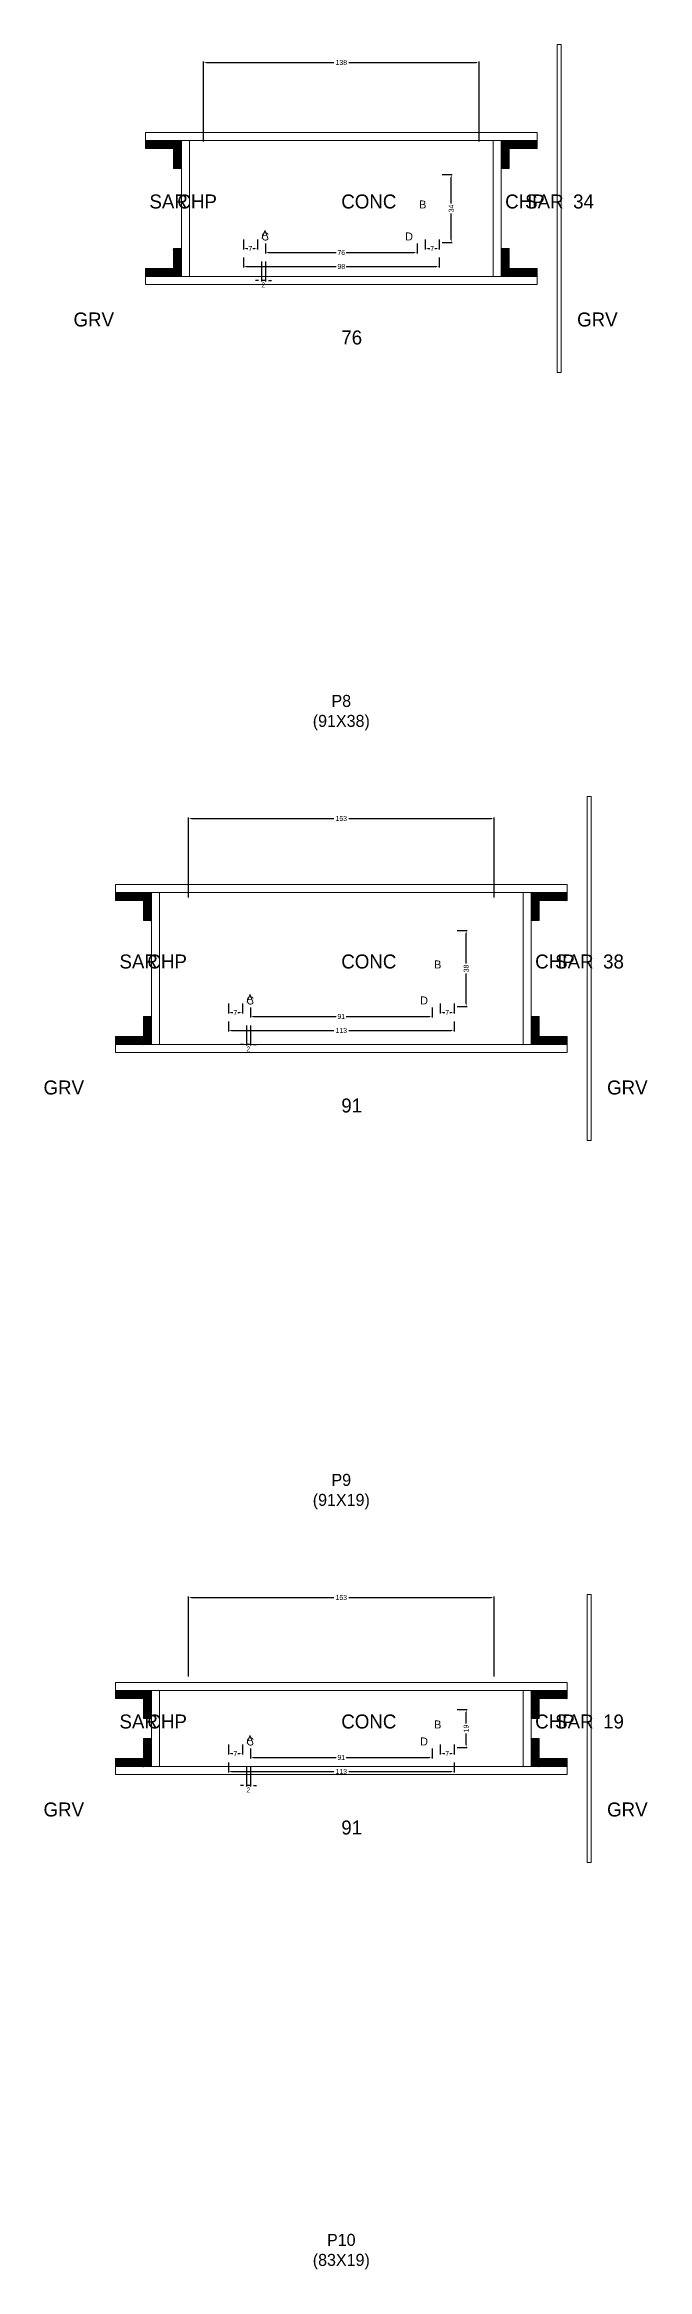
# Model space of a CAD drawing. Header units: centimetres. Extents: x -10500 to 4102, y -9886 to 295.
# Drawn here: x -149 to 153, y -3170 to -2058 of the extents above; entities that cross this region are included whole.
import ezdxf

# ---------------------------------------------------------------- set-up
doc = ezdxf.new("R2010")
doc.units = ezdxf.units.CM
for name, color, linetype in [('COTA', 241, 'Continuous'), ('Hachura', 251, 'Continuous'), ('NOMENCLATURA', 7, 'Continuous'), ('SARRAFO', 251, 'Continuous'), ('Texto Seção', 7, 'Continuous')]:
    doc.layers.add(name, color=color, linetype=linetype)
doc.dimstyles.new('cotax2', dxfattribs={"dimtxt": 2.5, "dimasz": 1.5, "dimexe": 0.5, "dimexo": 0.5, "dimgap": 0.5, "dimtad": 1, "dimcen": 2.5, "dimazin": 3, "dimtfac": 1, "dimtmove": 0, "dimatfit": 3})

# ---------------------------------------------------------------- blocks, each defined once
blk = doc.blocks.new('_CLOSEDFILLED')
at = {"color": 0, "linetype": 'BYBLOCK'}
blk.add_solid([(-1, 0.16), (0, 0), (-1, -0.16)], dxfattribs=at)
blk = doc.blocks.new('*D170')
for p, q in [((-49, -2164.5), (-49, -2169.5)), ((-47.5, -2169), (-2.5, -2169)), ((2.5, -2169), (47.5, -2169)), ((49, -2164.5), (49, -2169.5))]:
    blk.add_line(p, q)
at = {"layer": 'Defpoints'}
for p in [(-49, -2164), (-49, -2169), (49, -2164)]:
    blk.add_point(p, dxfattribs=at)
at = {"layer": 'COTA', "xscale": 1.5, "yscale": 1.5, "rotation": 180}
blk.add_blockref('_CLOSEDFILLED', (-49, -2169), dxfattribs=at)
at = {"layer": 'COTA', "xscale": 1.5, "yscale": 1.5}
blk.add_blockref('_CLOSEDFILLED', (49, -2169), dxfattribs=at)
at = {"layer": 'COTA', "insert": (0, -2169), "char_height": 2.5, "attachment_point": 5}
blk.add_mtext('98', dxfattribs=at)
blk = doc.blocks.new('*D171')
for p, q in [((-38, -2157.5), (-38, -2162.5)), ((38, -2157.5), (38, -2162.5)), ((-36.5, -2162), (-2.5, -2162)), ((2.5, -2162), (36.5, -2162))]:
    blk.add_line(p, q)
at = {"layer": 'Defpoints'}
for p in [(-38, -2157), (38, -2157), (-38, -2162)]:
    blk.add_point(p, dxfattribs=at)
at = {"layer": 'COTA', "xscale": 1.5, "yscale": 1.5, "rotation": 180}
blk.add_blockref('_CLOSEDFILLED', (-38, -2162), dxfattribs=at)
at = {"layer": 'COTA', "xscale": 1.5, "yscale": 1.5}
blk.add_blockref('_CLOSEDFILLED', (38, -2162), dxfattribs=at)
at = {"layer": 'COTA', "insert": (0, -2162), "char_height": 2.5, "attachment_point": 5}
blk.add_mtext('76', dxfattribs=at)
blk = doc.blocks.new('*D172')
for p, q in [((50.5, -2123), (55.5, -2123)), ((55, -2137.5), (55, -2124.5)), ((55, -2155.5), (55, -2142.5)), ((50.5, -2157), (55.5, -2157))]:
    blk.add_line(p, q)
at = {"layer": 'Defpoints'}
for p in [(50, -2123), (50, -2157), (55, -2157)]:
    blk.add_point(p, dxfattribs=at)
at = {"layer": 'COTA', "xscale": 1.5, "yscale": 1.5}
for p, rotation in [((55, -2123), 90), ((55, -2157), 270)]:
    blk.add_blockref('_CLOSEDFILLED', p, dxfattribs=dict(at, rotation=rotation))
at = {"layer": 'COTA', "insert": (55, -2140), "char_height": 2.5, "attachment_point": 5, "rotation": 90}
blk.add_mtext('34', dxfattribs=at)
blk = doc.blocks.new('*D173')
for p, q in [((-49, -2155.5), (-49, -2160.5)), ((-42, -2155.5), (-42, -2160.5)), ((-47.5, -2160), (-46.75, -2160)), ((-44.25, -2160), (-43.5, -2160))]:
    blk.add_line(p, q)
at = {"layer": 'Defpoints'}
for p in [(-49, -2155), (-42, -2155), (-49, -2160)]:
    blk.add_point(p, dxfattribs=at)
at = {"layer": 'COTA', "xscale": 1.5, "yscale": 1.5, "rotation": 180}
blk.add_blockref('_CLOSEDFILLED', (-49, -2160), dxfattribs=at)
at = {"layer": 'COTA', "xscale": 1.5, "yscale": 1.5}
blk.add_blockref('_CLOSEDFILLED', (-42, -2160), dxfattribs=at)
at = {"layer": 'COTA', "insert": (-45.5, -2160), "char_height": 2.5, "attachment_point": 5}
blk.add_mtext('7', dxfattribs=at)
blk = doc.blocks.new('*D174')
for p, q in [((42, -2155.5), (42, -2160.5)), ((49, -2155.5), (49, -2160.5)), ((43.5, -2160), (44.25, -2160)), ((46.75, -2160), (47.5, -2160))]:
    blk.add_line(p, q)
at = {"layer": 'Defpoints'}
for p in [(42, -2155), (49, -2155), (42, -2160)]:
    blk.add_point(p, dxfattribs=at)
at = {"layer": 'COTA', "xscale": 1.5, "yscale": 1.5, "rotation": 180}
blk.add_blockref('_CLOSEDFILLED', (42, -2160), dxfattribs=at)
at = {"layer": 'COTA', "xscale": 1.5, "yscale": 1.5}
blk.add_blockref('_CLOSEDFILLED', (49, -2160), dxfattribs=at)
at = {"layer": 'COTA', "insert": (45.5, -2160), "char_height": 2.5, "attachment_point": 5}
blk.add_mtext('7', dxfattribs=at)
blk = doc.blocks.new('*D175')
for p, q in [((-69, -2106.5), (-69, -2066.5)), ((-67.5, -2067), (-3.75, -2067)), ((3.75, -2067), (67.5, -2067)), ((69, -2106.5), (69, -2066.5))]:
    blk.add_line(p, q)
at = {"layer": 'Defpoints'}
for p in [(-69, -2067), (-69, -2107), (69, -2107)]:
    blk.add_point(p, dxfattribs=at)
at = {"layer": 'COTA', "xscale": 1.5, "yscale": 1.5, "rotation": 180}
blk.add_blockref('_CLOSEDFILLED', (-69, -2067), dxfattribs=at)
at = {"layer": 'COTA', "xscale": 1.5, "yscale": 1.5}
blk.add_blockref('_CLOSEDFILLED', (69, -2067), dxfattribs=at)
at = {"layer": 'COTA', "insert": (0, -2067), "char_height": 2.5, "attachment_point": 5}
blk.add_mtext('138', dxfattribs=at)
blk = doc.blocks.new('*D196')
for p, q in [((-56.5, -2546.5), (-56.5, -2551.5)), ((56.5, -2546.5), (56.5, -2551.5)), ((-55, -2551), (-3.75, -2551)), ((3.75, -2551), (55, -2551))]:
    blk.add_line(p, q)
at = {"layer": 'Defpoints'}
for p in [(-56.5, -2546), (56.5, -2546), (-56.5, -2551)]:
    blk.add_point(p, dxfattribs=at)
at = {"layer": 'COTA', "xscale": 1.5, "yscale": 1.5, "rotation": 180}
blk.add_blockref('_CLOSEDFILLED', (-56.5, -2551), dxfattribs=at)
at = {"layer": 'COTA', "xscale": 1.5, "yscale": 1.5}
blk.add_blockref('_CLOSEDFILLED', (56.5, -2551), dxfattribs=at)
at = {"layer": 'COTA', "insert": (0, -2551), "char_height": 2.5, "attachment_point": 5}
blk.add_mtext('113', dxfattribs=at)
blk = doc.blocks.new('*D197')
for p, q in [((-45.5, -2539.5), (-45.5, -2544.5)), ((-44, -2544), (-2.5, -2544)), ((2.5, -2544), (44, -2544)), ((45.5, -2539.5), (45.5, -2544.5))]:
    blk.add_line(p, q)
at = {"layer": 'Defpoints'}
for p in [(-45.5, -2539), (-45.5, -2544), (45.5, -2539)]:
    blk.add_point(p, dxfattribs=at)
at = {"layer": 'COTA', "xscale": 1.5, "yscale": 1.5, "rotation": 180}
blk.add_blockref('_CLOSEDFILLED', (-45.5, -2544), dxfattribs=at)
at = {"layer": 'COTA', "xscale": 1.5, "yscale": 1.5}
blk.add_blockref('_CLOSEDFILLED', (45.5, -2544), dxfattribs=at)
at = {"layer": 'COTA', "insert": (0, -2544), "char_height": 2.5, "attachment_point": 5}
blk.add_mtext('91', dxfattribs=at)
blk = doc.blocks.new('*D198')
for p, q in [((58, -2501), (63, -2501)), ((62.5, -2517.5), (62.5, -2502.5)), ((62.5, -2537.5), (62.5, -2522.5)), ((58, -2539), (63, -2539))]:
    blk.add_line(p, q)
at = {"layer": 'Defpoints'}
for p in [(57.5, -2501), (57.5, -2539), (62.5, -2539)]:
    blk.add_point(p, dxfattribs=at)
at = {"layer": 'COTA', "xscale": 1.5, "yscale": 1.5}
for p, rotation in [((62.5, -2501), 90), ((62.5, -2539), 270)]:
    blk.add_blockref('_CLOSEDFILLED', p, dxfattribs=dict(at, rotation=rotation))
at = {"layer": 'COTA', "insert": (62.5, -2520), "char_height": 2.5, "attachment_point": 5, "rotation": 90}
blk.add_mtext('38', dxfattribs=at)
blk = doc.blocks.new('*D199')
for p, q in [((-56.5, -2537.5), (-56.5, -2542.5)), ((-55, -2542), (-54.25, -2542)), ((-51.75, -2542), (-51, -2542)), ((-49.5, -2537.5), (-49.5, -2542.5))]:
    blk.add_line(p, q)
at = {"layer": 'Defpoints'}
for p in [(-56.5, -2537), (-56.5, -2542), (-49.5, -2537)]:
    blk.add_point(p, dxfattribs=at)
at = {"layer": 'COTA', "xscale": 1.5, "yscale": 1.5, "rotation": 180}
blk.add_blockref('_CLOSEDFILLED', (-56.5, -2542), dxfattribs=at)
at = {"layer": 'COTA', "xscale": 1.5, "yscale": 1.5}
blk.add_blockref('_CLOSEDFILLED', (-49.5, -2542), dxfattribs=at)
at = {"layer": 'COTA', "insert": (-53, -2542), "char_height": 2.5, "attachment_point": 5}
blk.add_mtext('7', dxfattribs=at)
blk = doc.blocks.new('*D200')
for p, q in [((49.5, -2537.5), (49.5, -2542.5)), ((51, -2542), (51.75, -2542)), ((54.25, -2542), (55, -2542)), ((56.5, -2537.5), (56.5, -2542.5))]:
    blk.add_line(p, q)
at = {"layer": 'Defpoints'}
for p in [(49.5, -2537), (49.5, -2542), (56.5, -2537)]:
    blk.add_point(p, dxfattribs=at)
at = {"layer": 'COTA', "xscale": 1.5, "yscale": 1.5, "rotation": 180}
blk.add_blockref('_CLOSEDFILLED', (49.5, -2542), dxfattribs=at)
at = {"layer": 'COTA', "xscale": 1.5, "yscale": 1.5}
blk.add_blockref('_CLOSEDFILLED', (56.5, -2542), dxfattribs=at)
at = {"layer": 'COTA', "insert": (53, -2542), "char_height": 2.5, "attachment_point": 5}
blk.add_mtext('7', dxfattribs=at)
blk = doc.blocks.new('*D201')
for p, q in [((-76.5, -2484.5), (-76.5, -2444.5)), ((-75, -2445), (-3.75, -2445)), ((3.75, -2445), (75, -2445)), ((76.5, -2484.5), (76.5, -2444.5))]:
    blk.add_line(p, q)
at = {"layer": 'Defpoints'}
for p in [(-76.5, -2445), (-76.5, -2485), (76.5, -2485)]:
    blk.add_point(p, dxfattribs=at)
at = {"layer": 'COTA', "xscale": 1.5, "yscale": 1.5, "rotation": 180}
blk.add_blockref('_CLOSEDFILLED', (-76.5, -2445), dxfattribs=at)
at = {"layer": 'COTA', "xscale": 1.5, "yscale": 1.5}
blk.add_blockref('_CLOSEDFILLED', (76.5, -2445), dxfattribs=at)
at = {"layer": 'COTA', "insert": (0, -2445), "char_height": 2.5, "attachment_point": 5}
blk.add_mtext('153', dxfattribs=at)
blk = doc.blocks.new('*D222')
for p, q in [((-56.5, -2917), (-56.5, -2922)), ((-55, -2921.5), (-3.75, -2921.5)), ((3.75, -2921.5), (55, -2921.5)), ((56.5, -2917), (56.5, -2922))]:
    blk.add_line(p, q)
at = {"layer": 'Defpoints'}
for p in [(-56.5, -2916.5), (-56.5, -2921.5), (56.5, -2916.5)]:
    blk.add_point(p, dxfattribs=at)
at = {"layer": 'COTA', "xscale": 1.5, "yscale": 1.5, "rotation": 180}
blk.add_blockref('_CLOSEDFILLED', (-56.5, -2921.5), dxfattribs=at)
at = {"layer": 'COTA', "xscale": 1.5, "yscale": 1.5}
blk.add_blockref('_CLOSEDFILLED', (56.5, -2921.5), dxfattribs=at)
at = {"layer": 'COTA', "insert": (0, -2921.5), "char_height": 2.5, "attachment_point": 5}
blk.add_mtext('113', dxfattribs=at)
blk = doc.blocks.new('*D223')
for p, q in [((-45.5, -2910), (-45.5, -2915)), ((-44, -2914.5), (-2.5, -2914.5)), ((2.5, -2914.5), (44, -2914.5)), ((45.5, -2910), (45.5, -2915))]:
    blk.add_line(p, q)
at = {"layer": 'Defpoints'}
for p in [(-45.5, -2909.5), (-45.5, -2914.5), (45.5, -2909.5)]:
    blk.add_point(p, dxfattribs=at)
at = {"layer": 'COTA', "xscale": 1.5, "yscale": 1.5, "rotation": 180}
blk.add_blockref('_CLOSEDFILLED', (-45.5, -2914.5), dxfattribs=at)
at = {"layer": 'COTA', "xscale": 1.5, "yscale": 1.5}
blk.add_blockref('_CLOSEDFILLED', (45.5, -2914.5), dxfattribs=at)
at = {"layer": 'COTA', "insert": (0, -2914.5), "char_height": 2.5, "attachment_point": 5}
blk.add_mtext('91', dxfattribs=at)
blk = doc.blocks.new('*D224')
for p, q in [((58, -2890.5), (63, -2890.5)), ((62.5, -2897.5), (62.5, -2892)), ((62.5, -2908), (62.5, -2902.5)), ((58, -2909.5), (63, -2909.5))]:
    blk.add_line(p, q)
at = {"layer": 'Defpoints'}
for p in [(57.5, -2890.5), (57.5, -2909.5), (62.5, -2909.5)]:
    blk.add_point(p, dxfattribs=at)
at = {"layer": 'COTA', "xscale": 1.5, "yscale": 1.5}
for p, rotation in [((62.5, -2890.5), 90), ((62.5, -2909.5), 270)]:
    blk.add_blockref('_CLOSEDFILLED', p, dxfattribs=dict(at, rotation=rotation))
at = {"layer": 'COTA', "insert": (62.5, -2900), "char_height": 2.5, "attachment_point": 5, "rotation": 90}
blk.add_mtext('19', dxfattribs=at)
blk = doc.blocks.new('*D225')
for p, q in [((-56.5, -2908), (-56.5, -2913)), ((-55, -2912.5), (-54.25, -2912.5)), ((-51.75, -2912.5), (-51, -2912.5)), ((-49.5, -2908), (-49.5, -2913))]:
    blk.add_line(p, q)
at = {"layer": 'Defpoints'}
for p in [(-56.5, -2907.5), (-56.5, -2912.5), (-49.5, -2907.5)]:
    blk.add_point(p, dxfattribs=at)
at = {"layer": 'COTA', "xscale": 1.5, "yscale": 1.5, "rotation": 180}
blk.add_blockref('_CLOSEDFILLED', (-56.5, -2912.5), dxfattribs=at)
at = {"layer": 'COTA', "xscale": 1.5, "yscale": 1.5}
blk.add_blockref('_CLOSEDFILLED', (-49.5, -2912.5), dxfattribs=at)
at = {"layer": 'COTA', "insert": (-53, -2912.5), "char_height": 2.5, "attachment_point": 5}
blk.add_mtext('7', dxfattribs=at)
blk = doc.blocks.new('*D226')
for p, q in [((49.5, -2908), (49.5, -2913)), ((51, -2912.5), (51.75, -2912.5)), ((54.25, -2912.5), (55, -2912.5)), ((56.5, -2908), (56.5, -2913))]:
    blk.add_line(p, q)
at = {"layer": 'Defpoints'}
for p in [(49.5, -2907.5), (49.5, -2912.5), (56.5, -2907.5)]:
    blk.add_point(p, dxfattribs=at)
at = {"layer": 'COTA', "xscale": 1.5, "yscale": 1.5, "rotation": 180}
blk.add_blockref('_CLOSEDFILLED', (49.5, -2912.5), dxfattribs=at)
at = {"layer": 'COTA', "xscale": 1.5, "yscale": 1.5}
blk.add_blockref('_CLOSEDFILLED', (56.5, -2912.5), dxfattribs=at)
at = {"layer": 'COTA', "insert": (53, -2912.5), "char_height": 2.5, "attachment_point": 5}
blk.add_mtext('7', dxfattribs=at)
blk = doc.blocks.new('*D227')
for p, q in [((-76.5, -2874), (-76.5, -2834)), ((-75, -2834.5), (-3.75, -2834.5)), ((3.75, -2834.5), (75, -2834.5)), ((76.5, -2874), (76.5, -2834))]:
    blk.add_line(p, q)
at = {"layer": 'Defpoints'}
for p in [(-76.5, -2834.5), (-76.5, -2874.5), (76.5, -2874.5)]:
    blk.add_point(p, dxfattribs=at)
at = {"layer": 'COTA', "xscale": 1.5, "yscale": 1.5, "rotation": 180}
blk.add_blockref('_CLOSEDFILLED', (-76.5, -2834.5), dxfattribs=at)
at = {"layer": 'COTA', "xscale": 1.5, "yscale": 1.5}
blk.add_blockref('_CLOSEDFILLED', (76.5, -2834.5), dxfattribs=at)
at = {"layer": 'COTA', "insert": (0, -2834.5), "char_height": 2.5, "attachment_point": 5}
blk.add_mtext('153', dxfattribs=at)

msp = doc.modelspace()

# ---------------------------------------------------------------- hatches: boundary and pattern name
at = {"layer": 'SARRAFO'}
h = msp.add_hatch(dxfattribs=at)
h.set_pattern_fill('SOLID', scale=2)
h.paths.add_polyline_path([(-98, -2110), (-84, -2110), (-84, -2106), (-98, -2106)])
h = msp.add_hatch(dxfattribs=at)
h.set_pattern_fill('SOLID', scale=2)
h.paths.add_polyline_path([(-84, -2120), (-80, -2120), (-80, -2106), (-84, -2106)])
h = msp.add_hatch(dxfattribs=at)
h.set_pattern_fill('SOLID', scale=2)
h.paths.add_polyline_path([(80, -2120), (84, -2120), (84, -2106), (80, -2106)])
h = msp.add_hatch(dxfattribs=at)
h.set_pattern_fill('SOLID', scale=2)
h.paths.add_polyline_path([(84, -2110), (98, -2110), (98, -2106), (84, -2106)])
h = msp.add_hatch(dxfattribs=at)
h.set_pattern_fill('SOLID', scale=2)
h.paths.add_polyline_path([(-84, -2174), (-80, -2174), (-80, -2160), (-84, -2160)])
h = msp.add_hatch(dxfattribs=at)
h.set_pattern_fill('SOLID', scale=2)
h.paths.add_polyline_path([(80, -2174), (84, -2174), (84, -2160), (80, -2160)])
h = msp.add_hatch(dxfattribs=at)
h.set_pattern_fill('SOLID', scale=2)
h.paths.add_polyline_path([(-98, -2174), (-84, -2174), (-84, -2170), (-98, -2170)])
h = msp.add_hatch(dxfattribs=at)
h.set_pattern_fill('SOLID', scale=2)
h.paths.add_polyline_path([(84, -2174), (98, -2174), (98, -2170), (84, -2170)])
h = msp.add_hatch(dxfattribs=at)
h.set_pattern_fill('SOLID', scale=2)
h.paths.add_polyline_path([(-113, -2486), (-99, -2486), (-99, -2482), (-113, -2482)])
h = msp.add_hatch(dxfattribs=at)
h.set_pattern_fill('SOLID', scale=2)
h.paths.add_polyline_path([(-99, -2496), (-95, -2496), (-95, -2482), (-99, -2482)])
h = msp.add_hatch(dxfattribs=at)
h.set_pattern_fill('SOLID', scale=2)
h.paths.add_polyline_path([(95, -2496), (99, -2496), (99, -2482), (95, -2482)])
h = msp.add_hatch(dxfattribs=at)
h.set_pattern_fill('SOLID', scale=2)
h.paths.add_polyline_path([(99, -2486), (113, -2486), (113, -2482), (99, -2482)])
h = msp.add_hatch(dxfattribs=at)
h.set_pattern_fill('SOLID', scale=2)
h.paths.add_polyline_path([(-99, -2558), (-95, -2558), (-95, -2544), (-99, -2544)])
h = msp.add_hatch(dxfattribs=at)
h.set_pattern_fill('SOLID', scale=2)
h.paths.add_polyline_path([(95, -2558), (99, -2558), (99, -2544), (95, -2544)])
h = msp.add_hatch(dxfattribs=at)
h.set_pattern_fill('SOLID', scale=2)
h.paths.add_polyline_path([(-113, -2558), (-99, -2558), (-99, -2554), (-113, -2554)])
h = msp.add_hatch(dxfattribs=at)
h.set_pattern_fill('SOLID', scale=2)
h.paths.add_polyline_path([(99, -2558), (113, -2558), (113, -2554), (99, -2554)])
h = msp.add_hatch(dxfattribs=at)
h.set_pattern_fill('SOLID', scale=2)
h.paths.add_polyline_path([(-113, -2885), (-99, -2885), (-99, -2881), (-113, -2881)])
h = msp.add_hatch(dxfattribs=at)
h.set_pattern_fill('SOLID', scale=2)
h.paths.add_polyline_path([(-99, -2895), (-95, -2895), (-95, -2881), (-99, -2881)])
h = msp.add_hatch(dxfattribs=at)
h.set_pattern_fill('SOLID', scale=2)
h.paths.add_polyline_path([(95, -2895), (99, -2895), (99, -2881), (95, -2881)])
h = msp.add_hatch(dxfattribs=at)
h.set_pattern_fill('SOLID', scale=2)
h.paths.add_polyline_path([(99, -2885), (113, -2885), (113, -2881), (99, -2881)])
h = msp.add_hatch(dxfattribs=at)
h.set_pattern_fill('SOLID', scale=2)
h.paths.add_polyline_path([(-99, -2919), (-95, -2919), (-95, -2905), (-99, -2905)])
h = msp.add_hatch(dxfattribs=at)
h.set_pattern_fill('SOLID', scale=2)
h.paths.add_polyline_path([(95, -2919), (99, -2919), (99, -2905), (95, -2905)])
h = msp.add_hatch(dxfattribs=at)
h.set_pattern_fill('SOLID', scale=2)
h.paths.add_polyline_path([(-113, -2919), (-99, -2919), (-99, -2915), (-113, -2915)])
h = msp.add_hatch(dxfattribs=at)
h.set_pattern_fill('SOLID', scale=2)
h.paths.add_polyline_path([(99, -2919), (113, -2919), (113, -2915), (99, -2915)])

# ---------------------------------------------------------------- linework, layer by layer
at = {"layer": 'Hachura', "lineweight": 13}
for points in [[(108, -2222), (110, -2222), (110, -2058), (108, -2058)], [(123, -2606), (125, -2606), (125, -2434), (123, -2434)], [(123, -2967), (125, -2967), (125, -2833), (123, -2833)]]:
    msp.add_lwpolyline(points, close=True, dxfattribs=at)
at = {"layer": 'Hachura', "lineweight": 18}
for points in [[(-98, -2106), (98, -2106), (98, -2102), (-98, -2102)], [(-80, -2174), (-76, -2174), (-76, -2106), (-80, -2106)], [(76, -2174), (80, -2174), (80, -2106), (76, -2106)], [(-98, -2178), (98, -2178), (98, -2174), (-98, -2174)], [(-113, -2482), (113, -2482), (113, -2478), (-113, -2478)], [(-95, -2558), (-91, -2558), (-91, -2482), (-95, -2482)], [(91, -2558), (95, -2558), (95, -2482), (91, -2482)], [(-113, -2562), (113, -2562), (113, -2558), (-113, -2558)], [(-113, -2881), (113, -2881), (113, -2877), (-113, -2877)], [(-95, -2919), (-91, -2919), (-91, -2881), (-95, -2881)], [(91, -2919), (95, -2919), (95, -2881), (91, -2881)], [(-113, -2923), (113, -2923), (113, -2919), (-113, -2919)]]:
    msp.add_lwpolyline(points, close=True, dxfattribs=at)
at = {"layer": 'SARRAFO', "lineweight": 13}
for points in [[(-98, -2110), (-84, -2110), (-84, -2106), (-98, -2106)], [(-84, -2120), (-80, -2120), (-80, -2106), (-84, -2106)], [(80, -2120), (84, -2120), (84, -2106), (80, -2106)], [(84, -2110), (98, -2110), (98, -2106), (84, -2106)], [(-84, -2174), (-80, -2174), (-80, -2160), (-84, -2160)], [(80, -2174), (84, -2174), (84, -2160), (80, -2160)], [(-98, -2174), (-84, -2174), (-84, -2170), (-98, -2170)], [(84, -2174), (98, -2174), (98, -2170), (84, -2170)], [(-113, -2486), (-99, -2486), (-99, -2482), (-113, -2482)], [(-99, -2496), (-95, -2496), (-95, -2482), (-99, -2482)], [(95, -2496), (99, -2496), (99, -2482), (95, -2482)], [(99, -2486), (113, -2486), (113, -2482), (99, -2482)], [(-99, -2558), (-95, -2558), (-95, -2544), (-99, -2544)], [(95, -2558), (99, -2558), (99, -2544), (95, -2544)], [(-113, -2558), (-99, -2558), (-99, -2554), (-113, -2554)], [(99, -2558), (113, -2558), (113, -2554), (99, -2554)], [(-113, -2885), (-99, -2885), (-99, -2881), (-113, -2881)], [(-99, -2895), (-95, -2895), (-95, -2881), (-99, -2881)], [(95, -2895), (99, -2895), (99, -2881), (95, -2881)], [(99, -2885), (113, -2885), (113, -2881), (99, -2881)], [(-99, -2919), (-95, -2919), (-95, -2905), (-99, -2905)], [(95, -2919), (99, -2919), (99, -2905), (95, -2905)], [(-113, -2919), (-99, -2919), (-99, -2915), (-113, -2915)], [(99, -2919), (113, -2919), (113, -2915), (99, -2915)]]:
    msp.add_lwpolyline(points, close=True, dxfattribs=at)

# ---------------------------------------------------------------- texts
at = {"layer": 'NOMENCLATURA'}
for s, p in [('B', (39, -2140)), ('A', (-40, -2155)), ('C', (-40, -2156)), ('D', (32, -2156)), ('B', (46.5, -2520)), ('A', (-47.5, -2537)), ('C', (-47.5, -2538)), ('D', (39.5, -2538)), ('A', (-47.5, -2907.5)), ('B', (46.5, -2900)), ('C', (-47.5, -2908.5)), ('D', (39.5, -2908.5))]:
    msp.add_text(s, height=4, dxfattribs=at).set_placement(p)
at = {"layer": 'NOMENCLATURA', "char_height": 6, "attachment_point": 8}
for s, insert in [('P8\\P(91X38)', (0, -2401)), ('P9\\P(91X19)', (0, -2790.5)), ('P10\\P(83X19)', (0, -3170.5))]:
    msp.add_mtext(s, dxfattribs=dict(at, insert=insert))
at = {"layer": 'Texto Seção'}
for s, p in [('SAR', (-96, -2140)), ('CHP', (-82, -2140)), ('CONC', (0, -2140)), ('CHP', (82, -2140)), ('SAR', (92, -2140)), ('34', (116, -2140)), ('GRV', (-134, -2199)), ('76', (0, -2208)), ('GRV', (118, -2199)), ('SAR', (-111, -2520)), ('CHP', (-97, -2520)), ('CONC', (0, -2520)), ('CHP', (97, -2520)), ('SAR', (107, -2520)), ('38', (131, -2520)), ('GRV', (-149, -2583)), ('GRV', (133, -2583)), ('91', (0, -2592)), ('SAR', (-111, -2900)), ('CHP', (-97, -2900)), ('CONC', (0, -2900)), ('CHP', (97, -2900)), ('SAR', (107, -2900)), ('19', (131, -2900)), ('GRV', (-149, -2944)), ('GRV', (133, -2944)), ('91', (0, -2953))]:
    msp.add_text(s, height=7, dxfattribs=at).set_placement(p)

# ---------------------------------------------------------------- dimensions: what is measured, and where the dimension line sits
at = {"layer": 'COTA'}
for base, p1, p2, picture, middle in [((-69, -2067), (-69, -2107), (69, -2107), '*D175', (0, -2067)), ((-49, -2160), (-49, -2155), (-42, -2155), '*D173', (-45.5, -2160)), ((-38, -2162), (-38, -2157), (38, -2157), '*D171', (0, -2162)), ((42, -2160), (42, -2155), (49, -2155), '*D174', (45.5, -2160)), ((-49, -2169), (-49, -2164), (49, -2164), '*D170', (0, -2169)), ((-76.5, -2445), (-76.5, -2485), (76.5, -2485), '*D201', (0, -2445)), ((-56.5, -2542), (-56.5, -2537), (-49.5, -2537), '*D199', (-53, -2542)), ((-56.5, -2551), (-56.5, -2546), (56.5, -2546), '*D196', (0, -2551)), ((-45.5, -2544), (-45.5, -2539), (45.5, -2539), '*D197', (0, -2544)), ((49.5, -2542), (49.5, -2537), (56.5, -2537), '*D200', (53, -2542)), ((-76.5, -2834.5), (-76.5, -2874.5), (76.5, -2874.5), '*D227', (0, -2834.5)), ((-56.5, -2912.5), (-56.5, -2907.5), (-49.5, -2907.5), '*D225', (-53, -2912.5)), ((-45.5, -2914.5), (-45.5, -2909.5), (45.5, -2909.5), '*D223', (0, -2914.5)), ((49.5, -2912.5), (49.5, -2907.5), (56.5, -2907.5), '*D226', (53, -2912.5)), ((-56.5, -2921.5), (-56.5, -2916.5), (56.5, -2916.5), '*D222', (0, -2921.5))]:
    dim = msp.add_linear_dim(base=base, p1=p1, p2=p2, dimstyle='cotax2', dxfattribs=at)
    dim.commit()
    dim.dimension.update_dxf_attribs({"geometry": picture, "text_midpoint": middle})
for base, p1, p2, picture, middle in [((55, -2157), (50, -2157), (50, -2123), '*D172', (55, -2140)), ((62.5, -2539), (57.5, -2539), (57.5, -2501), '*D198', (62.5, -2520)), ((62.5, -2909.5), (57.5, -2909.5), (57.5, -2890.5), '*D224', (62.5, -2900))]:
    dim = msp.add_linear_dim(base=base, p1=p1, p2=p2, angle=90, dimstyle='cotax2', dxfattribs=at)
    dim.commit()
    dim.dimension.update_dxf_attribs({"geometry": picture, "text_midpoint": middle})
for base, p1, p2 in [((-38, -2176), (-38, -2166), (-40, -2166)), ((-45.5, -2558), (-45.5, -2548), (-47.5, -2548)), ((-45.5, -2928.5), (-45.5, -2918.5), (-47.5, -2918.5))]:
    msp.add_linear_dim(base=base, p1=p1, p2=p2, dimstyle='cotax2', dxfattribs=at).render()

doc.saveas('drawing.dxf')
